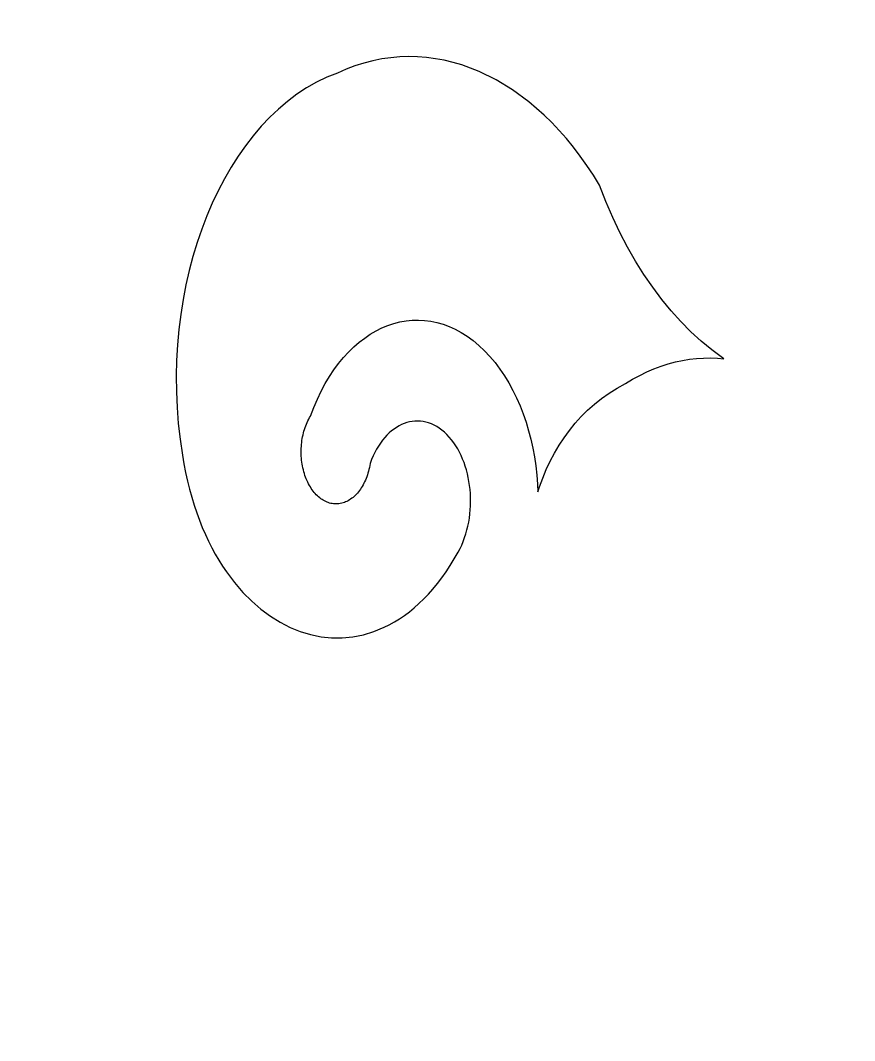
# Model space of a CAD drawing. Header units: centimetres. Extents: x -9.1 to 5.1, y -12.3 to 13.3.
# Drawn here: x -5.335 to -3.776, y 2.802 to 4.709 of the extents above; entities that cross this region are included whole.
import ezdxf

# ---------------------------------------------------------------- set-up
doc = ezdxf.new("R2010")
doc.units = ezdxf.units.CM
doc.header["$MEASUREMENT"] = 0
doc.layers.add('layer 1', color=7, linetype='Continuous')

msp = doc.modelspace()

# ---------------------------------------------------------------- linework, layer by layer
at = {"layer": 'layer 1', "color": 177}
for points, knots in [([(5.08841, 0.68839), (5.08841, 0.68839), (-9.09402, 0.68839), (-9.09402, 0.68839), (-9.09402, 0.68839), (-9.09402, 0.68839), (-9.09402, 13.34418), (-9.09402, 13.34418), (-9.09402, 13.34418), (-9.09402, 13.34418), (5.0911, 13.34418), (5.0911, 13.34418), (5.0911, 13.34418), (5.0911, 13.34418), (5.0911, 0.68839), (5.0911, 0.68839), (5.0911, 0.68839), (5.0911, 0.68839), (5.08841, 0.68839), (5.08841, 0.68839)], [0, 0, 0, 0, 0.1666667, 0.1666667, 0.1666667, 0.1666667, 0.3333333, 0.3333333, 0.3333333, 0.3333333, 0.5, 0.5, 0.5, 0.5, 0.6666667, 0.6666667, 0.6666667, 0.6666667, 1, 1, 1, 1]), ([(-4.36804, 3.82779), (-4.36804, 3.82779), (-4.36869, 3.84207), (-4.36869, 3.84207), (-4.36869, 3.84207), (-4.36869, 3.84207), (-4.37005, 3.85918), (-4.37005, 3.85918), (-4.37005, 3.85918), (-4.37005, 3.85918), (-4.37199, 3.87618), (-4.37199, 3.87618), (-4.37199, 3.87618), (-4.37199, 3.87618), (-4.3745, 3.89302), (-4.3745, 3.89302), (-4.3745, 3.89302), (-4.3745, 3.89302), (-4.37757, 3.90965), (-4.37757, 3.90965), (-4.37757, 3.90965), (-4.37757, 3.90965), (-4.38121, 3.92605), (-4.38121, 3.92605), (-4.38121, 3.92605), (-4.38121, 3.92605), (-4.38541, 3.94219), (-4.38541, 3.94219), (-4.38541, 3.94219), (-4.38541, 3.94219), (-4.39017, 3.95801), (-4.39017, 3.95801), (-4.39017, 3.95801), (-4.39017, 3.95801), (-4.3955, 3.97349), (-4.3955, 3.97349), (-4.3955, 3.97349), (-4.3955, 3.97349), (-4.40137, 3.98861), (-4.40137, 3.98861), (-4.40137, 3.98861), (-4.40137, 3.98861), (-4.40777, 4.00332), (-4.40777, 4.00332), (-4.40777, 4.00332), (-4.40777, 4.00332), (-4.41475, 4.01756), (-4.41475, 4.01756), (-4.41475, 4.01756), (-4.41475, 4.01756), (-4.42223, 4.03133), (-4.42223, 4.03133), (-4.42223, 4.03133), (-4.42223, 4.03133), (-4.43027, 4.04457), (-4.43027, 4.04457), (-4.43027, 4.04457), (-4.43027, 4.04457), (-4.43886, 4.05726), (-4.43886, 4.05726), (-4.43886, 4.05726), (-4.43886, 4.05726), (-4.44795, 4.06936), (-4.44795, 4.06936), (-4.44795, 4.06936), (-4.44795, 4.06936), (-4.45758, 4.08083), (-4.45758, 4.08083), (-4.45758, 4.08083), (-4.45758, 4.08083), (-4.46773, 4.09164), (-4.46773, 4.09164), (-4.46773, 4.09164), (-4.46773, 4.09164), (-4.47825, 4.10162), (-4.47825, 4.10162), (-4.47825, 4.10162), (-4.47825, 4.10162), (-4.489, 4.1106), (-4.489, 4.1106), (-4.489, 4.1106), (-4.489, 4.1106), (-4.49992, 4.11863), (-4.49992, 4.11863), (-4.49992, 4.11863), (-4.49992, 4.11863), (-4.51101, 4.12569), (-4.51101, 4.12569), (-4.51101, 4.12569), (-4.51101, 4.12569), (-4.52223, 4.13181), (-4.52223, 4.13181), (-4.52223, 4.13181), (-4.52223, 4.13181), (-4.53358, 4.13699), (-4.53358, 4.13699), (-4.53358, 4.13699), (-4.53358, 4.13699), (-4.54502, 4.14121), (-4.54502, 4.14121), (-4.54502, 4.14121), (-4.54502, 4.14121), (-4.55653, 4.14454), (-4.55653, 4.14454), (-4.55653, 4.14454), (-4.55653, 4.14454), (-4.56809, 4.14692), (-4.56809, 4.14692), (-4.56809, 4.14692), (-4.56809, 4.14692), (-4.57966, 4.14841), (-4.57966, 4.14841), (-4.57966, 4.14841), (-4.57966, 4.14841), (-4.59125, 4.14901), (-4.59125, 4.14901), (-4.59125, 4.14901), (-4.59125, 4.14901), (-4.60281, 4.14871), (-4.60281, 4.14871), (-4.60281, 4.14871), (-4.60281, 4.14871), (-4.61431, 4.14752), (-4.61431, 4.14752), (-4.61431, 4.14752), (-4.61431, 4.14752), (-4.62575, 4.14549), (-4.62575, 4.14549), (-4.62575, 4.14549), (-4.62575, 4.14549), (-4.63708, 4.14258), (-4.63708, 4.14258), (-4.63708, 4.14258), (-4.63708, 4.14258), (-4.64832, 4.1388), (-4.64832, 4.1388), (-4.64832, 4.1388), (-4.64832, 4.1388), (-4.6594, 4.13419), (-4.6594, 4.13419), (-4.6594, 4.13419), (-4.6594, 4.13419), (-4.67032, 4.12874), (-4.67032, 4.12874), (-4.67032, 4.12874), (-4.67032, 4.12874), (-4.68105, 4.12246), (-4.68105, 4.12246), (-4.68105, 4.12246), (-4.68105, 4.12246), (-4.69156, 4.11537), (-4.69156, 4.11537), (-4.69156, 4.11537), (-4.69156, 4.11537), (-4.70184, 4.10747), (-4.70184, 4.10747), (-4.70184, 4.10747), (-4.70184, 4.10747), (-4.71187, 4.09876), (-4.71187, 4.09876), (-4.71187, 4.09876), (-4.71187, 4.09876), (-4.72162, 4.08926), (-4.72162, 4.08926), (-4.72162, 4.08926), (-4.72162, 4.08926), (-4.73105, 4.07897), (-4.73105, 4.07897), (-4.73105, 4.07897), (-4.73105, 4.07897), (-4.74016, 4.06792), (-4.74016, 4.06792), (-4.74016, 4.06792), (-4.74016, 4.06792), (-4.74891, 4.0561), (-4.74891, 4.0561), (-4.74891, 4.0561), (-4.74891, 4.0561), (-4.75729, 4.04351), (-4.75729, 4.04351), (-4.75729, 4.04351), (-4.75729, 4.04351), (-4.76527, 4.03019), (-4.76527, 4.03019), (-4.76527, 4.03019), (-4.76527, 4.03019), (-4.77282, 4.01611), (-4.77282, 4.01611), (-4.77282, 4.01611), (-4.77282, 4.01611), (-4.77992, 4.00132), (-4.77992, 4.00132), (-4.77992, 4.00132), (-4.77992, 4.00132), (-4.78657, 3.98579), (-4.78657, 3.98579), (-4.78657, 3.98579), (-4.78657, 3.98579), (-4.7927, 3.96957), (-4.7927, 3.96957), (-4.7927, 3.96957), (-4.7927, 3.96957), (-4.79441, 3.96671), (-4.79441, 3.96671), (-4.79441, 3.96671), (-4.79441, 3.96671), (-4.79603, 3.96377), (-4.79603, 3.96377), (-4.79603, 3.96377), (-4.79603, 3.96377), (-4.79756, 3.96076), (-4.79756, 3.96076), (-4.79756, 3.96076), (-4.79756, 3.96076), (-4.79901, 3.95767), (-4.79901, 3.95767), (-4.79901, 3.95767), (-4.79901, 3.95767), (-4.80038, 3.95452), (-4.80038, 3.95452), (-4.80038, 3.95452), (-4.80038, 3.95452), (-4.80165, 3.9513), (-4.80165, 3.9513), (-4.80165, 3.9513), (-4.80165, 3.9513), (-4.80284, 3.94802), (-4.80284, 3.94802), (-4.80284, 3.94802), (-4.80284, 3.94802), (-4.80394, 3.9447), (-4.80394, 3.9447), (-4.80394, 3.9447), (-4.80394, 3.9447), (-4.80495, 3.94131), (-4.80495, 3.94131), (-4.80495, 3.94131), (-4.80495, 3.94131), (-4.80588, 3.93787), (-4.80588, 3.93787), (-4.80588, 3.93787), (-4.80588, 3.93787), (-4.80671, 3.93441), (-4.80671, 3.93441), (-4.80671, 3.93441), (-4.80671, 3.93441), (-4.80746, 3.9309), (-4.80746, 3.9309), (-4.80746, 3.9309), (-4.80746, 3.9309), (-4.80811, 3.92735), (-4.80811, 3.92735), (-4.80811, 3.92735), (-4.80811, 3.92735), (-4.80868, 3.92376), (-4.80868, 3.92376), (-4.80868, 3.92376), (-4.80868, 3.92376), (-4.80915, 3.92016), (-4.80915, 3.92016), (-4.80915, 3.92016), (-4.80915, 3.92016), (-4.80954, 3.91653), (-4.80954, 3.91653), (-4.80954, 3.91653), (-4.80954, 3.91653), (-4.80984, 3.91288), (-4.80984, 3.91288), (-4.80984, 3.91288), (-4.80984, 3.91288), (-4.81004, 3.90921), (-4.81004, 3.90921), (-4.81004, 3.90921), (-4.81004, 3.90921), (-4.81015, 3.90554), (-4.81015, 3.90554), (-4.81015, 3.90554), (-4.81015, 3.90554), (-4.81016, 3.90187), (-4.81016, 3.90187), (-4.81016, 3.90187), (-4.81016, 3.90187), (-4.81009, 3.89817), (-4.81009, 3.89817), (-4.81009, 3.89817), (-4.81009, 3.89817), (-4.80992, 3.89449), (-4.80992, 3.89449), (-4.80992, 3.89449), (-4.80992, 3.89449), (-4.80966, 3.89082), (-4.80966, 3.89082), (-4.80966, 3.89082), (-4.80966, 3.89082), (-4.80931, 3.88714), (-4.80931, 3.88714), (-4.80931, 3.88714), (-4.80931, 3.88714), (-4.80886, 3.88349), (-4.80886, 3.88349), (-4.80886, 3.88349), (-4.80886, 3.88349), (-4.80833, 3.87984), (-4.80833, 3.87984), (-4.80833, 3.87984), (-4.80833, 3.87984), (-4.80768, 3.87623), (-4.80768, 3.87623), (-4.80768, 3.87623), (-4.80768, 3.87623), (-4.80695, 3.87264), (-4.80695, 3.87264), (-4.80695, 3.87264), (-4.80695, 3.87264), (-4.80611, 3.86908), (-4.80611, 3.86908), (-4.80611, 3.86908), (-4.80611, 3.86908), (-4.8052, 3.86554), (-4.8052, 3.86554), (-4.8052, 3.86554), (-4.8052, 3.86554), (-4.80418, 3.86206), (-4.80418, 3.86206), (-4.80418, 3.86206), (-4.80418, 3.86206), (-4.80305, 3.85861), (-4.80305, 3.85861), (-4.80305, 3.85861), (-4.80305, 3.85861), (-4.80184, 3.85522), (-4.80184, 3.85522), (-4.80184, 3.85522), (-4.80184, 3.85522), (-4.80056, 3.85193), (-4.80056, 3.85193), (-4.80056, 3.85193), (-4.80056, 3.85193), (-4.7992, 3.84873), (-4.7992, 3.84873), (-4.7992, 3.84873), (-4.7992, 3.84873), (-4.79776, 3.84565), (-4.79776, 3.84565), (-4.79776, 3.84565), (-4.79776, 3.84565), (-4.79625, 3.84263), (-4.79625, 3.84263), (-4.79625, 3.84263), (-4.79625, 3.84263), (-4.79468, 3.83975), (-4.79468, 3.83975), (-4.79468, 3.83975), (-4.79468, 3.83975), (-4.79304, 3.83695), (-4.79304, 3.83695), (-4.79304, 3.83695), (-4.79304, 3.83695), (-4.79131, 3.83426), (-4.79131, 3.83426), (-4.79131, 3.83426), (-4.79131, 3.83426), (-4.78954, 3.83167), (-4.78954, 3.83167), (-4.78954, 3.83167), (-4.78954, 3.83167), (-4.78771, 3.8292), (-4.78771, 3.8292), (-4.78771, 3.8292), (-4.78771, 3.8292), (-4.78583, 3.82682), (-4.78583, 3.82682), (-4.78583, 3.82682), (-4.78583, 3.82682), (-4.78388, 3.82457), (-4.78388, 3.82457), (-4.78388, 3.82457), (-4.78388, 3.82457), (-4.78187, 3.82244), (-4.78187, 3.82244), (-4.78187, 3.82244), (-4.78187, 3.82244), (-4.77983, 3.82041), (-4.77983, 3.82041), (-4.77983, 3.82041), (-4.77983, 3.82041), (-4.77773, 3.8185), (-4.77773, 3.8185), (-4.77773, 3.8185), (-4.77773, 3.8185), (-4.77558, 3.81671), (-4.77558, 3.81671), (-4.77558, 3.81671), (-4.77558, 3.81671), (-4.77339, 3.81505), (-4.77339, 3.81505), (-4.77339, 3.81505), (-4.77339, 3.81505), (-4.77118, 3.81351), (-4.77118, 3.81351), (-4.77118, 3.81351), (-4.77118, 3.81351), (-4.7689, 3.81209), (-4.7689, 3.81209), (-4.7689, 3.81209), (-4.7689, 3.81209), (-4.7666, 3.8108), (-4.7666, 3.8108), (-4.7666, 3.8108), (-4.7666, 3.8108), (-4.76427, 3.80964), (-4.76427, 3.80964), (-4.76427, 3.80964), (-4.76427, 3.80964), (-4.76189, 3.80861), (-4.76189, 3.80861), (-4.76189, 3.80861), (-4.76189, 3.80861), (-4.75951, 3.80771), (-4.75951, 3.80771), (-4.75951, 3.80771), (-4.75951, 3.80771), (-4.75709, 3.80696), (-4.75709, 3.80696), (-4.75709, 3.80696), (-4.75709, 3.80696), (-4.75464, 3.80634), (-4.75464, 3.80634), (-4.75464, 3.80634), (-4.75464, 3.80634), (-4.75217, 3.80585), (-4.75217, 3.80585), (-4.75217, 3.80585), (-4.75217, 3.80585), (-4.74969, 3.80551), (-4.74969, 3.80551), (-4.74969, 3.80551), (-4.74969, 3.80551), (-4.74718, 3.80531), (-4.74718, 3.80531), (-4.74718, 3.80531), (-4.74718, 3.80531), (-4.74467, 3.80525), (-4.74467, 3.80525), (-4.74467, 3.80525), (-4.74467, 3.80525), (-4.74213, 3.80535), (-4.74213, 3.80535), (-4.74213, 3.80535), (-4.74213, 3.80535), (-4.7396, 3.80559), (-4.7396, 3.80559), (-4.7396, 3.80559), (-4.7396, 3.80559), (-4.73706, 3.80598), (-4.73706, 3.80598), (-4.73706, 3.80598), (-4.73706, 3.80598), (-4.73452, 3.80651), (-4.73452, 3.80651), (-4.73452, 3.80651), (-4.73452, 3.80651), (-4.73201, 3.8072), (-4.73201, 3.8072), (-4.73201, 3.8072), (-4.73201, 3.8072), (-4.72955, 3.80803), (-4.72955, 3.80803), (-4.72955, 3.80803), (-4.72955, 3.80803), (-4.72712, 3.80899), (-4.72712, 3.80899), (-4.72712, 3.80899), (-4.72712, 3.80899), (-4.72471, 3.81008), (-4.72471, 3.81008), (-4.72471, 3.81008), (-4.72471, 3.81008), (-4.72236, 3.8113), (-4.72236, 3.8113), (-4.72236, 3.8113), (-4.72236, 3.8113), (-4.72005, 3.81266), (-4.72005, 3.81266), (-4.72005, 3.81266), (-4.72005, 3.81266), (-4.71776, 3.81415), (-4.71776, 3.81415), (-4.71776, 3.81415), (-4.71776, 3.81415), (-4.71555, 3.81576), (-4.71555, 3.81576), (-4.71555, 3.81576), (-4.71555, 3.81576), (-4.71335, 3.8175), (-4.71335, 3.8175), (-4.71335, 3.8175), (-4.71335, 3.8175), (-4.71122, 3.81935), (-4.71122, 3.81935), (-4.71122, 3.81935), (-4.71122, 3.81935), (-4.70914, 3.82131), (-4.70914, 3.82131), (-4.70914, 3.82131), (-4.70914, 3.82131), (-4.70711, 3.82339), (-4.70711, 3.82339), (-4.70711, 3.82339), (-4.70711, 3.82339), (-4.70515, 3.82559), (-4.70515, 3.82559), (-4.70515, 3.82559), (-4.70515, 3.82559), (-4.70324, 3.82789), (-4.70324, 3.82789), (-4.70324, 3.82789), (-4.70324, 3.82789), (-4.70137, 3.83029), (-4.70137, 3.83029), (-4.70137, 3.83029), (-4.70137, 3.83029), (-4.69959, 3.8328), (-4.69959, 3.8328), (-4.69959, 3.8328), (-4.69959, 3.8328), (-4.69785, 3.8354), (-4.69785, 3.8354), (-4.69785, 3.8354), (-4.69785, 3.8354), (-4.69619, 3.83811), (-4.69619, 3.83811), (-4.69619, 3.83811), (-4.69619, 3.83811), (-4.69459, 3.84091), (-4.69459, 3.84091), (-4.69459, 3.84091), (-4.69459, 3.84091), (-4.69306, 3.8438), (-4.69306, 3.8438), (-4.69306, 3.8438), (-4.69306, 3.8438), (-4.69161, 3.84677), (-4.69161, 3.84677), (-4.69161, 3.84677), (-4.69161, 3.84677), (-4.69023, 3.84983), (-4.69023, 3.84983), (-4.69023, 3.84983), (-4.69023, 3.84983), (-4.68893, 3.85298), (-4.68893, 3.85298), (-4.68893, 3.85298), (-4.68893, 3.85298), (-4.68769, 3.85621), (-4.68769, 3.85621), (-4.68769, 3.85621), (-4.68769, 3.85621), (-4.68654, 3.85952), (-4.68654, 3.85952), (-4.68654, 3.85952), (-4.68654, 3.85952), (-4.68548, 3.86291), (-4.68548, 3.86291), (-4.68548, 3.86291), (-4.68548, 3.86291), (-4.6845, 3.86636), (-4.6845, 3.86636), (-4.6845, 3.86636), (-4.6845, 3.86636), (-4.68359, 3.86988), (-4.68359, 3.86988), (-4.68359, 3.86988), (-4.68359, 3.86988), (-4.68278, 3.87348), (-4.68278, 3.87348), (-4.68278, 3.87348), (-4.68278, 3.87348), (-4.68206, 3.87713), (-4.68206, 3.87713), (-4.68206, 3.87713), (-4.68206, 3.87713), (-4.68143, 3.88086), (-4.68143, 3.88086), (-4.68143, 3.88086), (-4.68143, 3.88086), (-4.67873, 3.88802), (-4.67873, 3.88802), (-4.67873, 3.88802), (-4.67873, 3.88802), (-4.67579, 3.89487), (-4.67579, 3.89487), (-4.67579, 3.89487), (-4.67579, 3.89487), (-4.67265, 3.9014), (-4.67265, 3.9014), (-4.67265, 3.9014), (-4.67265, 3.9014), (-4.66932, 3.90761), (-4.66932, 3.90761), (-4.66932, 3.90761), (-4.66932, 3.90761), (-4.66579, 3.9135), (-4.66579, 3.9135), (-4.66579, 3.9135), (-4.66579, 3.9135), (-4.66209, 3.91906), (-4.66209, 3.91906), (-4.66209, 3.91906), (-4.66209, 3.91906), (-4.65823, 3.92428), (-4.65823, 3.92428), (-4.65823, 3.92428), (-4.65823, 3.92428), (-4.65421, 3.92916), (-4.65421, 3.92916), (-4.65421, 3.92916), (-4.65421, 3.92916), (-4.65003, 3.9337), (-4.65003, 3.9337), (-4.65003, 3.9337), (-4.65003, 3.9337), (-4.64573, 3.9379), (-4.64573, 3.9379), (-4.64573, 3.9379), (-4.64573, 3.9379), (-4.64131, 3.94175), (-4.64131, 3.94175), (-4.64131, 3.94175), (-4.64131, 3.94175), (-4.63677, 3.94524), (-4.63677, 3.94524), (-4.63677, 3.94524), (-4.63677, 3.94524), (-4.63212, 3.94837), (-4.63212, 3.94837), (-4.63212, 3.94837), (-4.63212, 3.94837), (-4.62738, 3.95115), (-4.62738, 3.95115), (-4.62738, 3.95115), (-4.62738, 3.95115), (-4.62257, 3.95355), (-4.62257, 3.95355), (-4.62257, 3.95355), (-4.62257, 3.95355), (-4.61767, 3.95558), (-4.61767, 3.95558), (-4.61767, 3.95558), (-4.61767, 3.95558), (-4.61272, 3.95725), (-4.61272, 3.95725), (-4.61272, 3.95725), (-4.61272, 3.95725), (-4.6077, 3.95853), (-4.6077, 3.95853), (-4.6077, 3.95853), (-4.6077, 3.95853), (-4.60266, 3.95943), (-4.60266, 3.95943), (-4.60266, 3.95943), (-4.60266, 3.95943), (-4.59756, 3.95996), (-4.59756, 3.95996), (-4.59756, 3.95996), (-4.59756, 3.95996), (-4.59247, 3.9601), (-4.59247, 3.9601), (-4.59247, 3.9601), (-4.59247, 3.9601), (-4.58735, 3.95983), (-4.58735, 3.95983), (-4.58735, 3.95983), (-4.58735, 3.95983), (-4.58225, 3.95917), (-4.58225, 3.95917), (-4.58225, 3.95917), (-4.58225, 3.95917), (-4.57714, 3.95811), (-4.57714, 3.95811), (-4.57714, 3.95811), (-4.57714, 3.95811), (-4.57205, 3.95665), (-4.57205, 3.95665), (-4.57205, 3.95665), (-4.57205, 3.95665), (-4.567, 3.95477), (-4.567, 3.95477), (-4.567, 3.95477), (-4.567, 3.95477), (-4.56199, 3.9525), (-4.56199, 3.9525), (-4.56199, 3.9525), (-4.56199, 3.9525), (-4.55703, 3.9498), (-4.55703, 3.9498), (-4.55703, 3.9498), (-4.55703, 3.9498), (-4.55213, 3.94667), (-4.55213, 3.94667), (-4.55213, 3.94667), (-4.55213, 3.94667), (-4.54732, 3.94314), (-4.54732, 3.94314), (-4.54732, 3.94314), (-4.54732, 3.94314), (-4.54257, 3.93916), (-4.54257, 3.93916), (-4.54257, 3.93916), (-4.54257, 3.93916), (-4.53792, 3.93475), (-4.53792, 3.93475), (-4.53792, 3.93475), (-4.53792, 3.93475), (-4.53343, 3.92999), (-4.53343, 3.92999), (-4.53343, 3.92999), (-4.53343, 3.92999), (-4.52918, 3.92491), (-4.52918, 3.92491), (-4.52918, 3.92491), (-4.52918, 3.92491), (-4.52517, 3.91958), (-4.52517, 3.91958), (-4.52517, 3.91958), (-4.52517, 3.91958), (-4.52137, 3.91396), (-4.52137, 3.91396), (-4.52137, 3.91396), (-4.52137, 3.91396), (-4.51783, 3.90811), (-4.51783, 3.90811), (-4.51783, 3.90811), (-4.51783, 3.90811), (-4.51452, 3.90204), (-4.51452, 3.90204), (-4.51452, 3.90204), (-4.51452, 3.90204), (-4.51145, 3.89574), (-4.51145, 3.89574), (-4.51145, 3.89574), (-4.51145, 3.89574), (-4.50861, 3.88925), (-4.50861, 3.88925), (-4.50861, 3.88925), (-4.50861, 3.88925), (-4.50602, 3.88258), (-4.50602, 3.88258), (-4.50602, 3.88258), (-4.50602, 3.88258), (-4.50367, 3.87573), (-4.50367, 3.87573), (-4.50367, 3.87573), (-4.50367, 3.87573), (-4.50157, 3.86874), (-4.50157, 3.86874), (-4.50157, 3.86874), (-4.50157, 3.86874), (-4.49971, 3.86162), (-4.49971, 3.86162), (-4.49971, 3.86162), (-4.49971, 3.86162), (-4.49811, 3.85438), (-4.49811, 3.85438), (-4.49811, 3.85438), (-4.49811, 3.85438), (-4.49675, 3.84703), (-4.49675, 3.84703), (-4.49675, 3.84703), (-4.49675, 3.84703), (-4.49565, 3.8396), (-4.49565, 3.8396), (-4.49565, 3.8396), (-4.49565, 3.8396), (-4.49479, 3.8321), (-4.49479, 3.8321), (-4.49479, 3.8321), (-4.49479, 3.8321), (-4.49419, 3.82454), (-4.49419, 3.82454), (-4.49419, 3.82454), (-4.49419, 3.82454), (-4.49385, 3.81694), (-4.49385, 3.81694), (-4.49385, 3.81694), (-4.49385, 3.81694), (-4.49376, 3.80933), (-4.49376, 3.80933), (-4.49376, 3.80933), (-4.49376, 3.80933), (-4.49392, 3.80169), (-4.49392, 3.80169), (-4.49392, 3.80169), (-4.49392, 3.80169), (-4.49436, 3.79407), (-4.49436, 3.79407), (-4.49436, 3.79407), (-4.49436, 3.79407), (-4.49504, 3.78647), (-4.49504, 3.78647), (-4.49504, 3.78647), (-4.49504, 3.78647), (-4.49601, 3.7789), (-4.49601, 3.7789), (-4.49601, 3.7789), (-4.49601, 3.7789), (-4.49724, 3.77141), (-4.49724, 3.77141), (-4.49724, 3.77141), (-4.49724, 3.77141), (-4.49871, 3.76398), (-4.49871, 3.76398), (-4.49871, 3.76398), (-4.49871, 3.76398), (-4.50046, 3.75664), (-4.50046, 3.75664), (-4.50046, 3.75664), (-4.50046, 3.75664), (-4.50249, 3.7494), (-4.50249, 3.7494), (-4.50249, 3.7494), (-4.50249, 3.7494), (-4.50478, 3.74228), (-4.50478, 3.74228), (-4.50478, 3.74228), (-4.50478, 3.74228), (-4.50736, 3.7353), (-4.50736, 3.7353), (-4.50736, 3.7353), (-4.50736, 3.7353), (-4.5102, 3.72846), (-4.5102, 3.72846), (-4.5102, 3.72846), (-4.5102, 3.72846), (-4.51332, 3.7218), (-4.51332, 3.7218), (-4.51332, 3.7218), (-4.51332, 3.7218), (-4.51672, 3.71531), (-4.51672, 3.71531), (-4.51672, 3.71531), (-4.51672, 3.71531), (-4.52412, 3.7024), (-4.52412, 3.7024), (-4.52412, 3.7024), (-4.52412, 3.7024), (-4.53174, 3.69005), (-4.53174, 3.69005), (-4.53174, 3.69005), (-4.53174, 3.69005), (-4.53956, 3.67827), (-4.53956, 3.67827), (-4.53956, 3.67827), (-4.53956, 3.67827), (-4.54756, 3.66703), (-4.54756, 3.66703), (-4.54756, 3.66703), (-4.54756, 3.66703), (-4.55574, 3.65636), (-4.55574, 3.65636), (-4.55574, 3.65636), (-4.55574, 3.65636), (-4.5641, 3.64623), (-4.5641, 3.64623), (-4.5641, 3.64623), (-4.5641, 3.64623), (-4.57263, 3.63666), (-4.57263, 3.63666), (-4.57263, 3.63666), (-4.57263, 3.63666), (-4.58129, 3.62765), (-4.58129, 3.62765), (-4.58129, 3.62765), (-4.58129, 3.62765), (-4.5901, 3.61916), (-4.5901, 3.61916), (-4.5901, 3.61916), (-4.5901, 3.61916), (-4.59906, 3.61122), (-4.59906, 3.61122), (-4.59906, 3.61122), (-4.59906, 3.61122), (-4.60812, 3.60381), (-4.60812, 3.60381), (-4.60812, 3.60381), (-4.60812, 3.60381), (-4.61732, 3.59694), (-4.61732, 3.59694), (-4.61732, 3.59694), (-4.61732, 3.59694), (-4.62662, 3.5906), (-4.62662, 3.5906), (-4.62662, 3.5906), (-4.62662, 3.5906), (-4.63603, 3.58479), (-4.63603, 3.58479), (-4.63603, 3.58479), (-4.63603, 3.58479), (-4.64552, 3.5795), (-4.64552, 3.5795), (-4.64552, 3.5795), (-4.64552, 3.5795), (-4.65508, 3.57474), (-4.65508, 3.57474), (-4.65508, 3.57474), (-4.65508, 3.57474), (-4.67444, 3.56675), (-4.67444, 3.56675), (-4.67444, 3.56675), (-4.67444, 3.56675), (-4.69399, 3.56083), (-4.69399, 3.56083), (-4.69399, 3.56083), (-4.69399, 3.56083), (-4.71369, 3.5569), (-4.71369, 3.5569), (-4.71369, 3.5569), (-4.71369, 3.5569), (-4.73346, 3.55499), (-4.73346, 3.55499), (-4.73346, 3.55499), (-4.73346, 3.55499), (-4.75323, 3.55504), (-4.75323, 3.55504), (-4.75323, 3.55504), (-4.75323, 3.55504), (-4.77293, 3.55704), (-4.77293, 3.55704), (-4.77293, 3.55704), (-4.77293, 3.55704), (-4.79248, 3.56095), (-4.79248, 3.56095), (-4.79248, 3.56095), (-4.79248, 3.56095), (-4.8118, 3.56675), (-4.8118, 3.56675), (-4.8118, 3.56675), (-4.8118, 3.56675), (-4.83082, 3.57444), (-4.83082, 3.57444), (-4.83082, 3.57444), (-4.83082, 3.57444), (-4.8495, 3.58395), (-4.8495, 3.58395), (-4.8495, 3.58395), (-4.8495, 3.58395), (-4.86773, 3.59529), (-4.86773, 3.59529), (-4.86773, 3.59529), (-4.86773, 3.59529), (-4.88545, 3.60842), (-4.88545, 3.60842), (-4.88545, 3.60842), (-4.88545, 3.60842), (-4.90258, 3.62331), (-4.90258, 3.62331), (-4.90258, 3.62331), (-4.90258, 3.62331), (-4.91906, 3.63996), (-4.91906, 3.63996), (-4.91906, 3.63996), (-4.91906, 3.63996), (-4.93482, 3.65831), (-4.93482, 3.65831), (-4.93482, 3.65831), (-4.93482, 3.65831), (-4.9498, 3.67834), (-4.9498, 3.67834), (-4.9498, 3.67834), (-4.9498, 3.67834), (-4.95695, 3.68899), (-4.95695, 3.68899), (-4.95695, 3.68899), (-4.95695, 3.68899), (-4.96388, 3.70005), (-4.96388, 3.70005), (-4.96388, 3.70005), (-4.96388, 3.70005), (-4.97057, 3.71151), (-4.97057, 3.71151), (-4.97057, 3.71151), (-4.97057, 3.71151), (-4.97702, 3.7234), (-4.97702, 3.7234), (-4.97702, 3.7234), (-4.97702, 3.7234), (-4.98322, 3.73567), (-4.98322, 3.73567), (-4.98322, 3.73567), (-4.98322, 3.73567), (-4.98915, 3.74836), (-4.98915, 3.74836), (-4.98915, 3.74836), (-4.98915, 3.74836), (-4.9948, 3.76143), (-4.9948, 3.76143), (-4.9948, 3.76143), (-4.9948, 3.76143), (-5.00018, 3.7749), (-5.00018, 3.7749), (-5.00018, 3.7749), (-5.00018, 3.7749), (-5.00528, 3.78877), (-5.00528, 3.78877), (-5.00528, 3.78877), (-5.00528, 3.78877), (-5.01006, 3.80301), (-5.01006, 3.80301), (-5.01006, 3.80301), (-5.01006, 3.80301), (-5.01455, 3.81765), (-5.01455, 3.81765), (-5.01455, 3.81765), (-5.01455, 3.81765), (-5.0187, 3.83266), (-5.0187, 3.83266), (-5.0187, 3.83266), (-5.0187, 3.83266), (-5.02254, 3.84806), (-5.02254, 3.84806), (-5.02254, 3.84806), (-5.02254, 3.84806), (-5.02605, 3.86382), (-5.02605, 3.86382), (-5.02605, 3.86382), (-5.02605, 3.86382), (-5.0292, 3.87996), (-5.0292, 3.87996), (-5.0292, 3.87996), (-5.0292, 3.87996), (-5.03201, 3.89647), (-5.03201, 3.89647), (-5.03201, 3.89647), (-5.03201, 3.89647), (-5.0364, 3.9262), (-5.0364, 3.9262), (-5.0364, 3.9262), (-5.0364, 3.9262), (-5.03972, 3.95591), (-5.03972, 3.95591), (-5.03972, 3.95591), (-5.03972, 3.95591), (-5.04204, 3.98554), (-5.04204, 3.98554), (-5.04204, 3.98554), (-5.04204, 3.98554), (-5.04331, 4.01506), (-5.04331, 4.01506), (-5.04331, 4.01506), (-5.04331, 4.01506), (-5.0436, 4.04442), (-5.0436, 4.04442), (-5.0436, 4.04442), (-5.0436, 4.04442), (-5.04292, 4.07358), (-5.04292, 4.07358), (-5.04292, 4.07358), (-5.04292, 4.07358), (-5.04129, 4.10248), (-5.04129, 4.10248), (-5.04129, 4.10248), (-5.04129, 4.10248), (-5.03871, 4.13109), (-5.03871, 4.13109), (-5.03871, 4.13109), (-5.03871, 4.13109), (-5.0352, 4.15935), (-5.0352, 4.15935), (-5.0352, 4.15935), (-5.0352, 4.15935), (-5.03081, 4.18722), (-5.03081, 4.18722), (-5.03081, 4.18722), (-5.03081, 4.18722), (-5.02551, 4.21465), (-5.02551, 4.21465), (-5.02551, 4.21465), (-5.02551, 4.21465), (-5.01935, 4.24163), (-5.01935, 4.24163), (-5.01935, 4.24163), (-5.01935, 4.24163), (-5.01236, 4.26806), (-5.01236, 4.26806), (-5.01236, 4.26806), (-5.01236, 4.26806), (-5.00452, 4.29393), (-5.00452, 4.29393), (-5.00452, 4.29393), (-5.00452, 4.29393), (-4.99588, 4.31918), (-4.99588, 4.31918), (-4.99588, 4.31918), (-4.99588, 4.31918), (-4.98644, 4.34378), (-4.98644, 4.34378), (-4.98644, 4.34378), (-4.98644, 4.34378), (-4.97623, 4.36767), (-4.97623, 4.36767), (-4.97623, 4.36767), (-4.97623, 4.36767), (-4.96527, 4.39081), (-4.96527, 4.39081), (-4.96527, 4.39081), (-4.96527, 4.39081), (-4.95356, 4.41316), (-4.95356, 4.41316), (-4.95356, 4.41316), (-4.95356, 4.41316), (-4.94113, 4.43465), (-4.94113, 4.43465), (-4.94113, 4.43465), (-4.94113, 4.43465), (-4.92801, 4.45528), (-4.92801, 4.45528), (-4.92801, 4.45528), (-4.92801, 4.45528), (-4.91421, 4.47496), (-4.91421, 4.47496), (-4.91421, 4.47496), (-4.91421, 4.47496), (-4.89974, 4.49367), (-4.89974, 4.49367), (-4.89974, 4.49367), (-4.89974, 4.49367), (-4.88462, 4.51136), (-4.88462, 4.51136), (-4.88462, 4.51136), (-4.88462, 4.51136), (-4.86888, 4.52798), (-4.86888, 4.52798), (-4.86888, 4.52798), (-4.86888, 4.52798), (-4.85252, 4.5435), (-4.85252, 4.5435), (-4.85252, 4.5435), (-4.85252, 4.5435), (-4.83558, 4.55785), (-4.83558, 4.55785), (-4.83558, 4.55785), (-4.83558, 4.55785), (-4.81805, 4.571), (-4.81805, 4.571), (-4.81805, 4.571), (-4.81805, 4.571), (-4.79999, 4.58291), (-4.79999, 4.58291), (-4.79999, 4.58291), (-4.79999, 4.58291), (-4.78137, 4.59351), (-4.78137, 4.59351), (-4.78137, 4.59351), (-4.78137, 4.59351), (-4.76224, 4.60278), (-4.76224, 4.60278), (-4.76224, 4.60278), (-4.76224, 4.60278), (-4.74262, 4.61067), (-4.74262, 4.61067), (-4.74262, 4.61067), (-4.74262, 4.61067), (-4.72618, 4.61788), (-4.72618, 4.61788), (-4.72618, 4.61788), (-4.72618, 4.61788), (-4.70965, 4.62412), (-4.70965, 4.62412), (-4.70965, 4.62412), (-4.70965, 4.62412), (-4.69305, 4.62938), (-4.69305, 4.62938), (-4.69305, 4.62938), (-4.69305, 4.62938), (-4.67639, 4.63369), (-4.67639, 4.63369), (-4.67639, 4.63369), (-4.67639, 4.63369), (-4.65968, 4.63704), (-4.65968, 4.63704), (-4.65968, 4.63704), (-4.65968, 4.63704), (-4.64293, 4.63944), (-4.64293, 4.63944), (-4.64293, 4.63944), (-4.64293, 4.63944), (-4.62618, 4.64091), (-4.62618, 4.64091), (-4.62618, 4.64091), (-4.62618, 4.64091), (-4.60944, 4.64146), (-4.60944, 4.64146), (-4.60944, 4.64146), (-4.60944, 4.64146), (-4.59272, 4.64108), (-4.59272, 4.64108), (-4.59272, 4.64108), (-4.59272, 4.64108), (-4.57605, 4.63981), (-4.57605, 4.63981), (-4.57605, 4.63981), (-4.57605, 4.63981), (-4.55943, 4.63762), (-4.55943, 4.63762), (-4.55943, 4.63762), (-4.55943, 4.63762), (-4.54289, 4.63456), (-4.54289, 4.63456), (-4.54289, 4.63456), (-4.54289, 4.63456), (-4.52643, 4.63062), (-4.52643, 4.63062), (-4.52643, 4.63062), (-4.52643, 4.63062), (-4.51007, 4.62581), (-4.51007, 4.62581), (-4.51007, 4.62581), (-4.51007, 4.62581), (-4.49385, 4.62013), (-4.49385, 4.62013), (-4.49385, 4.62013), (-4.49385, 4.62013), (-4.47776, 4.6136), (-4.47776, 4.6136), (-4.47776, 4.6136), (-4.47776, 4.6136), (-4.44607, 4.59804), (-4.44607, 4.59804), (-4.44607, 4.59804), (-4.44607, 4.59804), (-4.41512, 4.57916), (-4.41512, 4.57916), (-4.41512, 4.57916), (-4.41512, 4.57916), (-4.38507, 4.55708), (-4.38507, 4.55708), (-4.38507, 4.55708), (-4.38507, 4.55708), (-4.35603, 4.53184), (-4.35603, 4.53184), (-4.35603, 4.53184), (-4.35603, 4.53184), (-4.34194, 4.51807), (-4.34194, 4.51807), (-4.34194, 4.51807), (-4.34194, 4.51807), (-4.32816, 4.50353), (-4.32816, 4.50353), (-4.32816, 4.50353), (-4.32816, 4.50353), (-4.31468, 4.48825), (-4.31468, 4.48825), (-4.31468, 4.48825), (-4.31468, 4.48825), (-4.30155, 4.47222), (-4.30155, 4.47222), (-4.30155, 4.47222), (-4.30155, 4.47222), (-4.28878, 4.45546), (-4.28878, 4.45546), (-4.28878, 4.45546), (-4.28878, 4.45546), (-4.27639, 4.43799), (-4.27639, 4.43799), (-4.27639, 4.43799), (-4.27639, 4.43799), (-4.26435, 4.41979), (-4.26435, 4.41979), (-4.26435, 4.41979), (-4.26435, 4.41979), (-4.25274, 4.40091), (-4.25274, 4.40091), (-4.25274, 4.40091), (-4.25274, 4.40091), (-4.2409, 4.37032), (-4.2409, 4.37032), (-4.2409, 4.37032), (-4.2409, 4.37032), (-4.22822, 4.34081), (-4.22822, 4.34081), (-4.22822, 4.34081), (-4.22822, 4.34081), (-4.21474, 4.31241), (-4.21474, 4.31241), (-4.21474, 4.31241), (-4.21474, 4.31241), (-4.20049, 4.28512), (-4.20049, 4.28512), (-4.20049, 4.28512), (-4.20049, 4.28512), (-4.18551, 4.25897), (-4.18551, 4.25897), (-4.18551, 4.25897), (-4.18551, 4.25897), (-4.16981, 4.23398), (-4.16981, 4.23398), (-4.16981, 4.23398), (-4.16981, 4.23398), (-4.15345, 4.21017), (-4.15345, 4.21017), (-4.15345, 4.21017), (-4.15345, 4.21017), (-4.13646, 4.18756), (-4.13646, 4.18756), (-4.13646, 4.18756), (-4.13646, 4.18756), (-4.11887, 4.16616), (-4.11887, 4.16616), (-4.11887, 4.16616), (-4.11887, 4.16616), (-4.10071, 4.146), (-4.10071, 4.146), (-4.10071, 4.146), (-4.10071, 4.146), (-4.08202, 4.12711), (-4.08202, 4.12711), (-4.08202, 4.12711), (-4.08202, 4.12711), (-4.06281, 4.10949), (-4.06281, 4.10949), (-4.06281, 4.10949), (-4.06281, 4.10949), (-4.04316, 4.09319), (-4.04316, 4.09319), (-4.04316, 4.09319), (-4.04316, 4.09319), (-4.02307, 4.07819), (-4.02307, 4.07819), (-4.02307, 4.07819), (-4.02307, 4.07819), (-4.02048, 4.07647), (-4.02048, 4.07647), (-4.02048, 4.07647), (-4.02048, 4.07647), (-4.03241, 4.07758), (-4.03241, 4.07758), (-4.03241, 4.07758), (-4.03241, 4.07758), (-4.04538, 4.07812), (-4.04538, 4.07812), (-4.04538, 4.07812), (-4.04538, 4.07812), (-4.05842, 4.07802), (-4.05842, 4.07802), (-4.05842, 4.07802), (-4.05842, 4.07802), (-4.07153, 4.07723), (-4.07153, 4.07723), (-4.07153, 4.07723), (-4.07153, 4.07723), (-4.08471, 4.07577), (-4.08471, 4.07577), (-4.08471, 4.07577), (-4.08471, 4.07577), (-4.09793, 4.07362), (-4.09793, 4.07362), (-4.09793, 4.07362), (-4.09793, 4.07362), (-4.11121, 4.07076), (-4.11121, 4.07076), (-4.11121, 4.07076), (-4.11121, 4.07076), (-4.12448, 4.0672), (-4.12448, 4.0672), (-4.12448, 4.0672), (-4.12448, 4.0672), (-4.13779, 4.0629), (-4.13779, 4.0629), (-4.13779, 4.0629), (-4.13779, 4.0629), (-4.15113, 4.05787), (-4.15113, 4.05787), (-4.15113, 4.05787), (-4.15113, 4.05787), (-4.16444, 4.05211), (-4.16444, 4.05211), (-4.16444, 4.05211), (-4.16444, 4.05211), (-4.17777, 4.04557), (-4.17777, 4.04557), (-4.17777, 4.04557), (-4.17777, 4.04557), (-4.19107, 4.03829), (-4.19107, 4.03829), (-4.19107, 4.03829), (-4.19107, 4.03829), (-4.20434, 4.03021), (-4.20434, 4.03021), (-4.20434, 4.03021), (-4.20434, 4.03021), (-4.21998, 4.02174), (-4.21998, 4.02174), (-4.21998, 4.02174), (-4.21998, 4.02174), (-4.23488, 4.0125), (-4.23488, 4.0125), (-4.23488, 4.0125), (-4.23488, 4.0125), (-4.24903, 4.00254), (-4.24903, 4.00254), (-4.24903, 4.00254), (-4.24903, 4.00254), (-4.26248, 3.99187), (-4.26248, 3.99187), (-4.26248, 3.99187), (-4.26248, 3.99187), (-4.27522, 3.98053), (-4.27522, 3.98053), (-4.27522, 3.98053), (-4.27522, 3.98053), (-4.28725, 3.96855), (-4.28725, 3.96855), (-4.28725, 3.96855), (-4.28725, 3.96855), (-4.29857, 3.95596), (-4.29857, 3.95596), (-4.29857, 3.95596), (-4.29857, 3.95596), (-4.30921, 3.94279), (-4.30921, 3.94279), (-4.30921, 3.94279), (-4.30921, 3.94279), (-4.31917, 3.92909), (-4.31917, 3.92909), (-4.31917, 3.92909), (-4.31917, 3.92909), (-4.32844, 3.91486), (-4.32844, 3.91486), (-4.32844, 3.91486), (-4.32844, 3.91486), (-4.33705, 3.90018), (-4.33705, 3.90018), (-4.33705, 3.90018), (-4.33705, 3.90018), (-4.34502, 3.88504), (-4.34502, 3.88504), (-4.34502, 3.88504), (-4.34502, 3.88504), (-4.3523, 3.86948), (-4.3523, 3.86948), (-4.3523, 3.86948), (-4.3523, 3.86948), (-4.35895, 3.85355), (-4.35895, 3.85355), (-4.35895, 3.85355), (-4.35895, 3.85355), (-4.36498, 3.83726), (-4.36498, 3.83726), (-4.36498, 3.83726), (-4.36498, 3.83726), (-4.36804, 3.82779), (-4.36804, 3.82779)], [0, 0, 0, 0, 0.0027473, 0.0027473, 0.0027473, 0.0027473, 0.0054945, 0.0054945, 0.0054945, 0.0054945, 0.0082418, 0.0082418, 0.0082418, 0.0082418, 0.010989, 0.010989, 0.010989, 0.010989, 0.0137363, 0.0137363, 0.0137363, 0.0137363, 0.0164835, 0.0164835, 0.0164835, 0.0164835, 0.0192308, 0.0192308, 0.0192308, 0.0192308, 0.021978, 0.021978, 0.021978, 0.021978, 0.0247253, 0.0247253, 0.0247253, 0.0247253, 0.0274725, 0.0274725, 0.0274725, 0.0274725, 0.0302198, 0.0302198, 0.0302198, 0.0302198, 0.032967, 0.032967, 0.032967, 0.032967, 0.0357143, 0.0357143, 0.0357143, 0.0357143, 0.0384615, 0.0384615, 0.0384615, 0.0384615, 0.0412088, 0.0412088, 0.0412088, 0.0412088, 0.043956, 0.043956, 0.043956, 0.043956, 0.0467033, 0.0467033, 0.0467033, 0.0467033, 0.0494505, 0.0494505, 0.0494505, 0.0494505, 0.0521978, 0.0521978, 0.0521978, 0.0521978, 0.0549451, 0.0549451, 0.0549451, 0.0549451, 0.0576923, 0.0576923, 0.0576923, 0.0576923, 0.0604396, 0.0604396, 0.0604396, 0.0604396, 0.0631868, 0.0631868, 0.0631868, 0.0631868, 0.0659341, 0.0659341, 0.0659341, 0.0659341, 0.0686813, 0.0686813, 0.0686813, 0.0686813, 0.0714286, 0.0714286, 0.0714286, 0.0714286, 0.0741758, 0.0741758, 0.0741758, 0.0741758, 0.0769231, 0.0769231, 0.0769231, 0.0769231, 0.0796703, 0.0796703, 0.0796703, 0.0796703, 0.0824176, 0.0824176, 0.0824176, 0.0824176, 0.0851648, 0.0851648, 0.0851648, 0.0851648, 0.0879121, 0.0879121, 0.0879121, 0.0879121, 0.0906593, 0.0906593, 0.0906593, 0.0906593, 0.0934066, 0.0934066, 0.0934066, 0.0934066, 0.0961538, 0.0961538, 0.0961538, 0.0961538, 0.0989011, 0.0989011, 0.0989011, 0.0989011, 0.1016484, 0.1016484, 0.1016484, 0.1016484, 0.1043956, 0.1043956, 0.1043956, 0.1043956, 0.1071429, 0.1071429, 0.1071429, 0.1071429, 0.1098901, 0.1098901, 0.1098901, 0.1098901, 0.1126374, 0.1126374, 0.1126374, 0.1126374, 0.1153846, 0.1153846, 0.1153846, 0.1153846, 0.1181319, 0.1181319, 0.1181319, 0.1181319, 0.1208791, 0.1208791, 0.1208791, 0.1208791, 0.1236264, 0.1236264, 0.1236264, 0.1236264, 0.1263736, 0.1263736, 0.1263736, 0.1263736, 0.1291209, 0.1291209, 0.1291209, 0.1291209, 0.1318681, 0.1318681, 0.1318681, 0.1318681, 0.1346154, 0.1346154, 0.1346154, 0.1346154, 0.1373626, 0.1373626, 0.1373626, 0.1373626, 0.1401099, 0.1401099, 0.1401099, 0.1401099, 0.1428571, 0.1428571, 0.1428571, 0.1428571, 0.1456044, 0.1456044, 0.1456044, 0.1456044, 0.1483516, 0.1483516, 0.1483516, 0.1483516, 0.1510989, 0.1510989, 0.1510989, 0.1510989, 0.1538462, 0.1538462, 0.1538462, 0.1538462, 0.1565934, 0.1565934, 0.1565934, 0.1565934, 0.1593407, 0.1593407, 0.1593407, 0.1593407, 0.1620879, 0.1620879, 0.1620879, 0.1620879, 0.1648352, 0.1648352, 0.1648352, 0.1648352, 0.1675824, 0.1675824, 0.1675824, 0.1675824, 0.1703297, 0.1703297, 0.1703297, 0.1703297, 0.1730769, 0.1730769, 0.1730769, 0.1730769, 0.1758242, 0.1758242, 0.1758242, 0.1758242, 0.1785714, 0.1785714, 0.1785714, 0.1785714, 0.1813187, 0.1813187, 0.1813187, 0.1813187, 0.1840659, 0.1840659, 0.1840659, 0.1840659, 0.1868132, 0.1868132, 0.1868132, 0.1868132, 0.1895604, 0.1895604, 0.1895604, 0.1895604, 0.1923077, 0.1923077, 0.1923077, 0.1923077, 0.1950549, 0.1950549, 0.1950549, 0.1950549, 0.1978022, 0.1978022, 0.1978022, 0.1978022, 0.2005495, 0.2005495, 0.2005495, 0.2005495, 0.2032967, 0.2032967, 0.2032967, 0.2032967, 0.206044, 0.206044, 0.206044, 0.206044, 0.2087912, 0.2087912, 0.2087912, 0.2087912, 0.2115385, 0.2115385, 0.2115385, 0.2115385, 0.2142857, 0.2142857, 0.2142857, 0.2142857, 0.217033, 0.217033, 0.217033, 0.217033, 0.2197802, 0.2197802, 0.2197802, 0.2197802, 0.2225275, 0.2225275, 0.2225275, 0.2225275, 0.2252747, 0.2252747, 0.2252747, 0.2252747, 0.228022, 0.228022, 0.228022, 0.228022, 0.2307692, 0.2307692, 0.2307692, 0.2307692, 0.2335165, 0.2335165, 0.2335165, 0.2335165, 0.2362637, 0.2362637, 0.2362637, 0.2362637, 0.239011, 0.239011, 0.239011, 0.239011, 0.2417582, 0.2417582, 0.2417582, 0.2417582, 0.2445055, 0.2445055, 0.2445055, 0.2445055, 0.2472527, 0.2472527, 0.2472527, 0.2472527, 0.25, 0.25, 0.25, 0.25, 0.2527473, 0.2527473, 0.2527473, 0.2527473, 0.2554945, 0.2554945, 0.2554945, 0.2554945, 0.2582418, 0.2582418, 0.2582418, 0.2582418, 0.260989, 0.260989, 0.260989, 0.260989, 0.2637363, 0.2637363, 0.2637363, 0.2637363, 0.2664835, 0.2664835, 0.2664835, 0.2664835, 0.2692308, 0.2692308, 0.2692308, 0.2692308, 0.271978, 0.271978, 0.271978, 0.271978, 0.2747253, 0.2747253, 0.2747253, 0.2747253, 0.2774725, 0.2774725, 0.2774725, 0.2774725, 0.2802198, 0.2802198, 0.2802198, 0.2802198, 0.282967, 0.282967, 0.282967, 0.282967, 0.2857143, 0.2857143, 0.2857143, 0.2857143, 0.2884615, 0.2884615, 0.2884615, 0.2884615, 0.2912088, 0.2912088, 0.2912088, 0.2912088, 0.293956, 0.293956, 0.293956, 0.293956, 0.2967033, 0.2967033, 0.2967033, 0.2967033, 0.2994505, 0.2994505, 0.2994505, 0.2994505, 0.3021978, 0.3021978, 0.3021978, 0.3021978, 0.3049451, 0.3049451, 0.3049451, 0.3049451, 0.3076923, 0.3076923, 0.3076923, 0.3076923, 0.3104396, 0.3104396, 0.3104396, 0.3104396, 0.3131868, 0.3131868, 0.3131868, 0.3131868, 0.3159341, 0.3159341, 0.3159341, 0.3159341, 0.3186813, 0.3186813, 0.3186813, 0.3186813, 0.3214286, 0.3214286, 0.3214286, 0.3214286, 0.3241758, 0.3241758, 0.3241758, 0.3241758, 0.3269231, 0.3269231, 0.3269231, 0.3269231, 0.3296703, 0.3296703, 0.3296703, 0.3296703, 0.3324176, 0.3324176, 0.3324176, 0.3324176, 0.3351648, 0.3351648, 0.3351648, 0.3351648, 0.3379121, 0.3379121, 0.3379121, 0.3379121, 0.3406593, 0.3406593, 0.3406593, 0.3406593, 0.3434066, 0.3434066, 0.3434066, 0.3434066, 0.3461538, 0.3461538, 0.3461538, 0.3461538, 0.3489011, 0.3489011, 0.3489011, 0.3489011, 0.3516484, 0.3516484, 0.3516484, 0.3516484, 0.3543956, 0.3543956, 0.3543956, 0.3543956, 0.3571429, 0.3571429, 0.3571429, 0.3571429, 0.3598901, 0.3598901, 0.3598901, 0.3598901, 0.3626374, 0.3626374, 0.3626374, 0.3626374, 0.3653846, 0.3653846, 0.3653846, 0.3653846, 0.3681319, 0.3681319, 0.3681319, 0.3681319, 0.3708791, 0.3708791, 0.3708791, 0.3708791, 0.3736264, 0.3736264, 0.3736264, 0.3736264, 0.3763736, 0.3763736, 0.3763736, 0.3763736, 0.3791209, 0.3791209, 0.3791209, 0.3791209, 0.3818681, 0.3818681, 0.3818681, 0.3818681, 0.3846154, 0.3846154, 0.3846154, 0.3846154, 0.3873626, 0.3873626, 0.3873626, 0.3873626, 0.3901099, 0.3901099, 0.3901099, 0.3901099, 0.3928571, 0.3928571, 0.3928571, 0.3928571, 0.3956044, 0.3956044, 0.3956044, 0.3956044, 0.3983516, 0.3983516, 0.3983516, 0.3983516, 0.4010989, 0.4010989, 0.4010989, 0.4010989, 0.4038462, 0.4038462, 0.4038462, 0.4038462, 0.4065934, 0.4065934, 0.4065934, 0.4065934, 0.4093407, 0.4093407, 0.4093407, 0.4093407, 0.4120879, 0.4120879, 0.4120879, 0.4120879, 0.4148352, 0.4148352, 0.4148352, 0.4148352, 0.4175824, 0.4175824, 0.4175824, 0.4175824, 0.4203297, 0.4203297, 0.4203297, 0.4203297, 0.4230769, 0.4230769, 0.4230769, 0.4230769, 0.4258242, 0.4258242, 0.4258242, 0.4258242, 0.4285714, 0.4285714, 0.4285714, 0.4285714, 0.4313187, 0.4313187, 0.4313187, 0.4313187, 0.4340659, 0.4340659, 0.4340659, 0.4340659, 0.4368132, 0.4368132, 0.4368132, 0.4368132, 0.4395604, 0.4395604, 0.4395604, 0.4395604, 0.4423077, 0.4423077, 0.4423077, 0.4423077, 0.4450549, 0.4450549, 0.4450549, 0.4450549, 0.4478022, 0.4478022, 0.4478022, 0.4478022, 0.4505495, 0.4505495, 0.4505495, 0.4505495, 0.4532967, 0.4532967, 0.4532967, 0.4532967, 0.456044, 0.456044, 0.456044, 0.456044, 0.4587912, 0.4587912, 0.4587912, 0.4587912, 0.4615385, 0.4615385, 0.4615385, 0.4615385, 0.4642857, 0.4642857, 0.4642857, 0.4642857, 0.467033, 0.467033, 0.467033, 0.467033, 0.4697802, 0.4697802, 0.4697802, 0.4697802, 0.4725275, 0.4725275, 0.4725275, 0.4725275, 0.4752747, 0.4752747, 0.4752747, 0.4752747, 0.478022, 0.478022, 0.478022, 0.478022, 0.4807692, 0.4807692, 0.4807692, 0.4807692, 0.4835165, 0.4835165, 0.4835165, 0.4835165, 0.4862637, 0.4862637, 0.4862637, 0.4862637, 0.489011, 0.489011, 0.489011, 0.489011, 0.4917582, 0.4917582, 0.4917582, 0.4917582, 0.4945055, 0.4945055, 0.4945055, 0.4945055, 0.4972527, 0.4972527, 0.4972527, 0.4972527, 0.5, 0.5, 0.5, 0.5, 0.5027473, 0.5027473, 0.5027473, 0.5027473, 0.5054945, 0.5054945, 0.5054945, 0.5054945, 0.5082418, 0.5082418, 0.5082418, 0.5082418, 0.510989, 0.510989, 0.510989, 0.510989, 0.5137363, 0.5137363, 0.5137363, 0.5137363, 0.5164835, 0.5164835, 0.5164835, 0.5164835, 0.5192308, 0.5192308, 0.5192308, 0.5192308, 0.521978, 0.521978, 0.521978, 0.521978, 0.5247253, 0.5247253, 0.5247253, 0.5247253, 0.5274725, 0.5274725, 0.5274725, 0.5274725, 0.5302198, 0.5302198, 0.5302198, 0.5302198, 0.532967, 0.532967, 0.532967, 0.532967, 0.5357143, 0.5357143, 0.5357143, 0.5357143, 0.5384615, 0.5384615, 0.5384615, 0.5384615, 0.5412088, 0.5412088, 0.5412088, 0.5412088, 0.543956, 0.543956, 0.543956, 0.543956, 0.5467033, 0.5467033, 0.5467033, 0.5467033, 0.5494505, 0.5494505, 0.5494505, 0.5494505, 0.5521978, 0.5521978, 0.5521978, 0.5521978, 0.5549451, 0.5549451, 0.5549451, 0.5549451, 0.5576923, 0.5576923, 0.5576923, 0.5576923, 0.5604396, 0.5604396, 0.5604396, 0.5604396, 0.5631868, 0.5631868, 0.5631868, 0.5631868, 0.5659341, 0.5659341, 0.5659341, 0.5659341, 0.5686813, 0.5686813, 0.5686813, 0.5686813, 0.5714286, 0.5714286, 0.5714286, 0.5714286, 0.5741758, 0.5741758, 0.5741758, 0.5741758, 0.5769231, 0.5769231, 0.5769231, 0.5769231, 0.5796703, 0.5796703, 0.5796703, 0.5796703, 0.5824176, 0.5824176, 0.5824176, 0.5824176, 0.5851648, 0.5851648, 0.5851648, 0.5851648, 0.5879121, 0.5879121, 0.5879121, 0.5879121, 0.5906593, 0.5906593, 0.5906593, 0.5906593, 0.5934066, 0.5934066, 0.5934066, 0.5934066, 0.5961538, 0.5961538, 0.5961538, 0.5961538, 0.5989011, 0.5989011, 0.5989011, 0.5989011, 0.6016484, 0.6016484, 0.6016484, 0.6016484, 0.6043956, 0.6043956, 0.6043956, 0.6043956, 0.6071429, 0.6071429, 0.6071429, 0.6071429, 0.6098901, 0.6098901, 0.6098901, 0.6098901, 0.6126374, 0.6126374, 0.6126374, 0.6126374, 0.6153846, 0.6153846, 0.6153846, 0.6153846, 0.6181319, 0.6181319, 0.6181319, 0.6181319, 0.6208791, 0.6208791, 0.6208791, 0.6208791, 0.6236264, 0.6236264, 0.6236264, 0.6236264, 0.6263736, 0.6263736, 0.6263736, 0.6263736, 0.6291209, 0.6291209, 0.6291209, 0.6291209, 0.6318681, 0.6318681, 0.6318681, 0.6318681, 0.6346154, 0.6346154, 0.6346154, 0.6346154, 0.6373626, 0.6373626, 0.6373626, 0.6373626, 0.6401099, 0.6401099, 0.6401099, 0.6401099, 0.6428571, 0.6428571, 0.6428571, 0.6428571, 0.6456044, 0.6456044, 0.6456044, 0.6456044, 0.6483516, 0.6483516, 0.6483516, 0.6483516, 0.6510989, 0.6510989, 0.6510989, 0.6510989, 0.6538462, 0.6538462, 0.6538462, 0.6538462, 0.6565934, 0.6565934, 0.6565934, 0.6565934, 0.6593407, 0.6593407, 0.6593407, 0.6593407, 0.6620879, 0.6620879, 0.6620879, 0.6620879, 0.6648352, 0.6648352, 0.6648352, 0.6648352, 0.6675824, 0.6675824, 0.6675824, 0.6675824, 0.6703297, 0.6703297, 0.6703297, 0.6703297, 0.6730769, 0.6730769, 0.6730769, 0.6730769, 0.6758242, 0.6758242, 0.6758242, 0.6758242, 0.6785714, 0.6785714, 0.6785714, 0.6785714, 0.6813187, 0.6813187, 0.6813187, 0.6813187, 0.6840659, 0.6840659, 0.6840659, 0.6840659, 0.6868132, 0.6868132, 0.6868132, 0.6868132, 0.6895604, 0.6895604, 0.6895604, 0.6895604, 0.6923077, 0.6923077, 0.6923077, 0.6923077, 0.6950549, 0.6950549, 0.6950549, 0.6950549, 0.6978022, 0.6978022, 0.6978022, 0.6978022, 0.7005495, 0.7005495, 0.7005495, 0.7005495, 0.7032967, 0.7032967, 0.7032967, 0.7032967, 0.706044, 0.706044, 0.706044, 0.706044, 0.7087912, 0.7087912, 0.7087912, 0.7087912, 0.7115385, 0.7115385, 0.7115385, 0.7115385, 0.7142857, 0.7142857, 0.7142857, 0.7142857, 0.717033, 0.717033, 0.717033, 0.717033, 0.7197802, 0.7197802, 0.7197802, 0.7197802, 0.7225275, 0.7225275, 0.7225275, 0.7225275, 0.7252747, 0.7252747, 0.7252747, 0.7252747, 0.728022, 0.728022, 0.728022, 0.728022, 0.7307692, 0.7307692, 0.7307692, 0.7307692, 0.7335165, 0.7335165, 0.7335165, 0.7335165, 0.7362637, 0.7362637, 0.7362637, 0.7362637, 0.739011, 0.739011, 0.739011, 0.739011, 0.7417582, 0.7417582, 0.7417582, 0.7417582, 0.7445055, 0.7445055, 0.7445055, 0.7445055, 0.7472527, 0.7472527, 0.7472527, 0.7472527, 0.75, 0.75, 0.75, 0.75, 0.7527473, 0.7527473, 0.7527473, 0.7527473, 0.7554945, 0.7554945, 0.7554945, 0.7554945, 0.7582418, 0.7582418, 0.7582418, 0.7582418, 0.760989, 0.760989, 0.760989, 0.760989, 0.7637363, 0.7637363, 0.7637363, 0.7637363, 0.7664835, 0.7664835, 0.7664835, 0.7664835, 0.7692308, 0.7692308, 0.7692308, 0.7692308, 0.771978, 0.771978, 0.771978, 0.771978, 0.7747253, 0.7747253, 0.7747253, 0.7747253, 0.7774725, 0.7774725, 0.7774725, 0.7774725, 0.7802198, 0.7802198, 0.7802198, 0.7802198, 0.782967, 0.782967, 0.782967, 0.782967, 0.7857143, 0.7857143, 0.7857143, 0.7857143, 0.7884615, 0.7884615, 0.7884615, 0.7884615, 0.7912088, 0.7912088, 0.7912088, 0.7912088, 0.793956, 0.793956, 0.793956, 0.793956, 0.7967033, 0.7967033, 0.7967033, 0.7967033, 0.7994505, 0.7994505, 0.7994505, 0.7994505, 0.8021978, 0.8021978, 0.8021978, 0.8021978, 0.8049451, 0.8049451, 0.8049451, 0.8049451, 0.8076923, 0.8076923, 0.8076923, 0.8076923, 0.8104396, 0.8104396, 0.8104396, 0.8104396, 0.8131868, 0.8131868, 0.8131868, 0.8131868, 0.8159341, 0.8159341, 0.8159341, 0.8159341, 0.8186813, 0.8186813, 0.8186813, 0.8186813, 0.8214286, 0.8214286, 0.8214286, 0.8214286, 0.8241758, 0.8241758, 0.8241758, 0.8241758, 0.8269231, 0.8269231, 0.8269231, 0.8269231, 0.8296703, 0.8296703, 0.8296703, 0.8296703, 0.8324176, 0.8324176, 0.8324176, 0.8324176, 0.8351648, 0.8351648, 0.8351648, 0.8351648, 0.8379121, 0.8379121, 0.8379121, 0.8379121, 0.8406593, 0.8406593, 0.8406593, 0.8406593, 0.8434066, 0.8434066, 0.8434066, 0.8434066, 0.8461538, 0.8461538, 0.8461538, 0.8461538, 0.8489011, 0.8489011, 0.8489011, 0.8489011, 0.8516484, 0.8516484, 0.8516484, 0.8516484, 0.8543956, 0.8543956, 0.8543956, 0.8543956, 0.8571429, 0.8571429, 0.8571429, 0.8571429, 0.8598901, 0.8598901, 0.8598901, 0.8598901, 0.8626374, 0.8626374, 0.8626374, 0.8626374, 0.8653846, 0.8653846, 0.8653846, 0.8653846, 0.8681319, 0.8681319, 0.8681319, 0.8681319, 0.8708791, 0.8708791, 0.8708791, 0.8708791, 0.8736264, 0.8736264, 0.8736264, 0.8736264, 0.8763736, 0.8763736, 0.8763736, 0.8763736, 0.8791209, 0.8791209, 0.8791209, 0.8791209, 0.8818681, 0.8818681, 0.8818681, 0.8818681, 0.8846154, 0.8846154, 0.8846154, 0.8846154, 0.8873626, 0.8873626, 0.8873626, 0.8873626, 0.8901099, 0.8901099, 0.8901099, 0.8901099, 0.8928571, 0.8928571, 0.8928571, 0.8928571, 0.8956044, 0.8956044, 0.8956044, 0.8956044, 0.8983516, 0.8983516, 0.8983516, 0.8983516, 0.9010989, 0.9010989, 0.9010989, 0.9010989, 0.9038462, 0.9038462, 0.9038462, 0.9038462, 0.9065934, 0.9065934, 0.9065934, 0.9065934, 0.9093407, 0.9093407, 0.9093407, 0.9093407, 0.9120879, 0.9120879, 0.9120879, 0.9120879, 0.9148352, 0.9148352, 0.9148352, 0.9148352, 0.9175824, 0.9175824, 0.9175824, 0.9175824, 0.9203297, 0.9203297, 0.9203297, 0.9203297, 0.9230769, 0.9230769, 0.9230769, 0.9230769, 0.9258242, 0.9258242, 0.9258242, 0.9258242, 0.9285714, 0.9285714, 0.9285714, 0.9285714, 0.9313187, 0.9313187, 0.9313187, 0.9313187, 0.9340659, 0.9340659, 0.9340659, 0.9340659, 0.9368132, 0.9368132, 0.9368132, 0.9368132, 0.9395604, 0.9395604, 0.9395604, 0.9395604, 0.9423077, 0.9423077, 0.9423077, 0.9423077, 0.9450549, 0.9450549, 0.9450549, 0.9450549, 0.9478022, 0.9478022, 0.9478022, 0.9478022, 0.9505495, 0.9505495, 0.9505495, 0.9505495, 0.9532967, 0.9532967, 0.9532967, 0.9532967, 0.956044, 0.956044, 0.956044, 0.956044, 0.9587912, 0.9587912, 0.9587912, 0.9587912, 0.9615385, 0.9615385, 0.9615385, 0.9615385, 0.9642857, 0.9642857, 0.9642857, 0.9642857, 0.967033, 0.967033, 0.967033, 0.967033, 0.9697802, 0.9697802, 0.9697802, 0.9697802, 0.9725275, 0.9725275, 0.9725275, 0.9725275, 0.9752747, 0.9752747, 0.9752747, 0.9752747, 0.978022, 0.978022, 0.978022, 0.978022, 0.9807692, 0.9807692, 0.9807692, 0.9807692, 0.9835165, 0.9835165, 0.9835165, 0.9835165, 0.9862637, 0.9862637, 0.9862637, 0.9862637, 0.989011, 0.989011, 0.989011, 0.989011, 0.9917582, 0.9917582, 0.9917582, 0.9917582, 0.9945055, 0.9945055, 0.9945055, 0.9945055, 1, 1, 1, 1])]:
    msp.add_open_spline(points, degree=3, knots=knots, dxfattribs=at)

doc.saveas('drawing.dxf')
